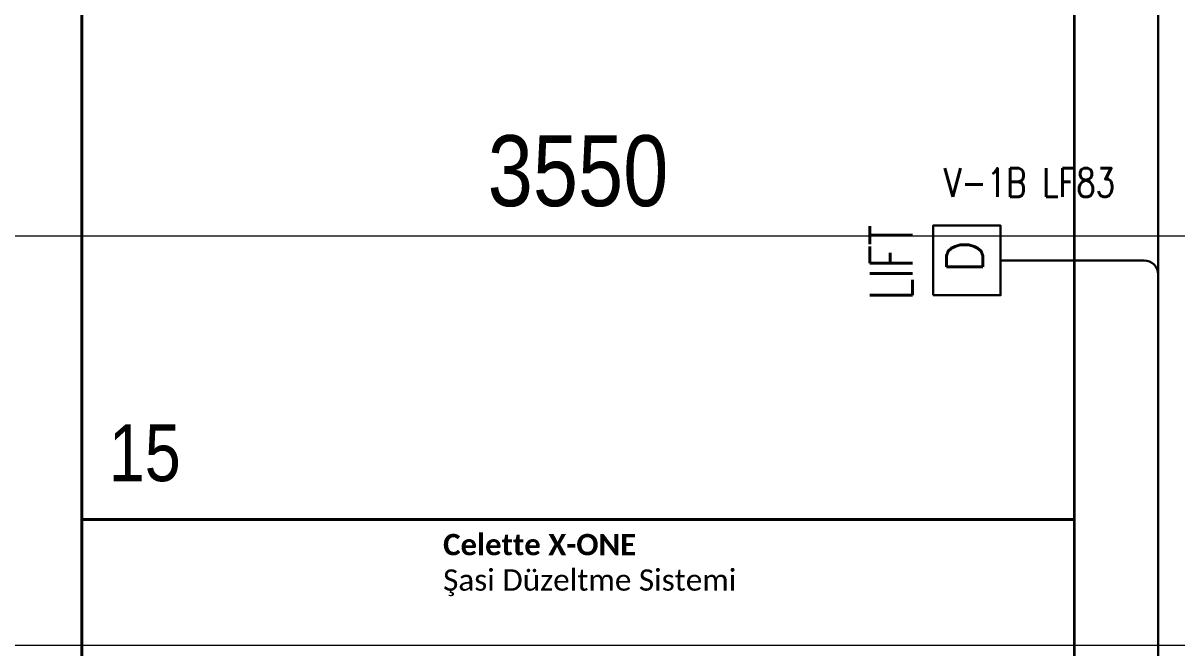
# Model space of a CAD drawing. Header units: metres. Extents: x -13621 to 152406, y -16073 to 22221.
# Drawn here: x 2259 to 3072, y 349 to 790 of the extents above; entities that cross this region are included whole.
import ezdxf
from ezdxf.enums import TextEntityAlignment as Align

# ---------------------------------------------------------------- set-up
doc = ezdxf.new("R2010")
doc.units = ezdxf.units.M
doc.header["$LTSCALE"] = 100
doc.header["$MEASUREMENT"] = 0
doc.linetypes.add('HIDDEN', pattern=[0.375, 0.25, -0.125])
doc.layers.get('0').update_dxf_attribs({"color": 9, "lineweight": 9})
for name, color, linetype, lineweight in [('06D', 9, 'Continuous', 9), ('21', 9, 'Continuous', 9), ('25', 9, 'Continuous', 9), ('32-ekipman', 9, 'Continuous', 9), ('Data  Tavan', 170, 'Continuous', 30), ('E-DATA LIFT PRIZI', 7, 'Continuous', 30), ('E-YAZI', 7, 'Continuous', 30)]:
    doc.layers.add(name, color=color, linetype=linetype, lineweight=lineweight)
doc.styles.add('E-YAZI', font='txttw.shx')
doc.styles.add('MuuM_TEXT-STANDART', font='ARIALN.TTF')
doc.styles.get("Standard").update_dxf_attribs({"font": 'ARIALN.TTF'})
doc.dimstyles.new('MuuM_DIM200', dxfattribs={"dimscale": 20, "dimtxt": 2, "dimasz": 1, "dimexe": 1, "dimexo": 1, "dimgap": 1, "dimtad": 1, "dimdec": 1, "dimrnd": 0.5, "dimdsep": 46, "dimtxsty": 'MuuM_TEXT-STANDART', "dimblk": 'ARCHTICK', "dimcen": 0, "dimdle": 0.15, "dimclrd": 256, "dimclre": 256, "dimclrt": 256, "dimadec": 0, "dimazin": 0, "dimtfac": 5, "dimtdec": 1, "dimtix": 1, "dimtmove": 2, "dimatfit": 3, "dimldrblk": 'DOT', "dimfxl": 3, "dimfxlon": 1, "dimtolj": 1, "dimlwd": -1, "dimlwe": -1, "dimarcsym": 0})

# ---------------------------------------------------------------- blocks, each defined once
blk = doc.blocks.new('E-DATA LIFT PRIZI')
at = {"layer": 'E-DATA LIFT PRIZI', "color": 2}
blk.add_line((0, 0), (0, 41.99), dxfattribs=at)
blk.add_lwpolyline([(-24.58, 89.56), (24.58, 89.56), (24.58, 41.99), (-24.58, 41.99)], close=True, dxfattribs=at)
at = {"layer": 'E-DATA LIFT PRIZI', "color": 2, "style": 'E-YAZI', "width": 0.7}
blk.add_text('LIFT', height=30, dxfattribs=at).set_placement((-28.02, 104.21))
at = {"layer": 'E-DATA LIFT PRIZI', "color": 2, "style": 'E-YAZI'}
blk.add_text('D', height=25.6, dxfattribs=at).set_placement((-8.79, 54.59))
blk = doc.blocks.new('p-işyeri')
at = {"color": 0, "const_width": 2}
blk.add_lwpolyline([(200, 0), (200, 700), (-200, 700), (-200, 0)], close=True, dxfattribs=at)
blk = doc.blocks.new('_ArchTick')
at = {"color": 0, "linetype": 'ByBlock', "const_width": 0.15}
blk.add_lwpolyline([(-0.5, -0.5), (0.5, 0.5)], dxfattribs=at)
blk = doc.blocks.new('*D451')
at = {"layer": '25', "transparency": 16777216}
for p, q in [((875, -32730.79), (875, -32650.79)), ((4425, -32730.79), (4425, -32650.79)), ((872, -32670.79), (4428, -32670.79))]:
    blk.add_line(p, q, dxfattribs=at)
at = {"layer": '25', "transparency": 16777216, "xscale": 20, "yscale": 20, "zscale": 20, "rotation": 180}
blk.add_blockref('_ArchTick', (875, -32670.79), dxfattribs=at)
at = {"layer": '25', "transparency": 16777216, "xscale": 20, "yscale": 20, "zscale": 20}
blk.add_blockref('_ArchTick', (4425, -32670.79), dxfattribs=at)
at = {"layer": '25', "transparency": 16777216, "insert": (2650, -32625.26), "char_height": 50, "attachment_point": 5, "style": 'MuuM_TEXT-STANDART'}
blk.add_mtext('\\A1;3550', dxfattribs=at)
blk = doc.blocks.new('_Dot')
at = {"color": 0, "linetype": 'ByBlock', "lineweight": -2}
blk.add_line((-0.5, 0), (-1, 0), dxfattribs=at)
at = {"color": 0, "linetype": 'ByBlock', "const_width": 0.5}
blk.add_lwpolyline([(-0.25, 0, 1), (0.25, 0, 1)], format="xyb", close=True, dxfattribs=at)
blk = doc.blocks.new('2.bod.Mimari')
at = {"layer": '06D'}
blk.add_lwpolyline([(1942.5, -8278.51), (8760, -8278.51), (8760, -8733.51), (8720, -8733.51), (8720, -8318.51), (1942.5, -8318.51), (1942.5, -8278.51)], dxfattribs=at)
at = {"layer": '06D', "color": 89, "linetype": 'HIDDEN', "true_color": 0x2e4d23, "rotation": 90}
for p in [(3000, -7990), (3000, -8390)]:
    blk.add_blockref('p-işyeri', p, dxfattribs=at)
at = {"layer": '21', "style": 'MuuM_TEXT-STANDART'}
blk.add_text('15', height=40, dxfattribs=at).set_placement((2318.91, -8175), align=Align.BOTTOM_LEFT)
at = {"layer": '32-ekipman', "ltscale": 2, "insert": (2554.86, -8200.2), "char_height": 15, "width": 234.5272, "attachment_point": 1}
blk.add_mtext('{\\fCalibri|b1|i0|c162|p34;Celette X-ONE \\P\\fCalibri|b0|i0|c162|p34;Şasi Düzeltme Sistemi }', dxfattribs=at)
at = {"layer": '25'}
dim = blk.add_linear_dim(base=(4425, -7990), p1=(875, -8249.42), p2=(4425, -8179.39), dimstyle='MuuM_DIM200', override={"dimtxt": 2.5}, dxfattribs=at)
dim.commit()
dim.dimension.update_dxf_attribs({"geometry": '*D451', "text_midpoint": (2650, -7944.47), "insert": (0, 24680.79)})

msp = doc.modelspace()

# ---------------------------------------------------------------- linework, layer by layer
at = {"layer": 'Data  Tavan'}
for p, q in [((3059.18, 2043.76), (3059.18, -124.77)), ((2990.03, 622.61), (3049.18, 622.61))]:
    msp.add_line(p, q, dxfattribs=at)
msp.add_arc((3049.18, 612.61), 10, 0, 90, dxfattribs=at)

# ---------------------------------------------------------------- block references
msp.add_blockref('2.bod.Mimari', (0, 8630))
at = {"layer": 'E-DATA LIFT PRIZI', "color": 1, "rotation": 89.99999999999999}
msp.add_blockref('E-DATA LIFT PRIZI', (2990.03, 622.61), dxfattribs=at)

# ---------------------------------------------------------------- texts
at = {"layer": 'E-YAZI', "color": 6, "style": 'E-YAZI', "width": 0.8}
msp.add_text('V-1B LF83', height=20, dxfattribs=at).set_placement((2908.07, 667.56))

doc.saveas('drawing.dxf')
